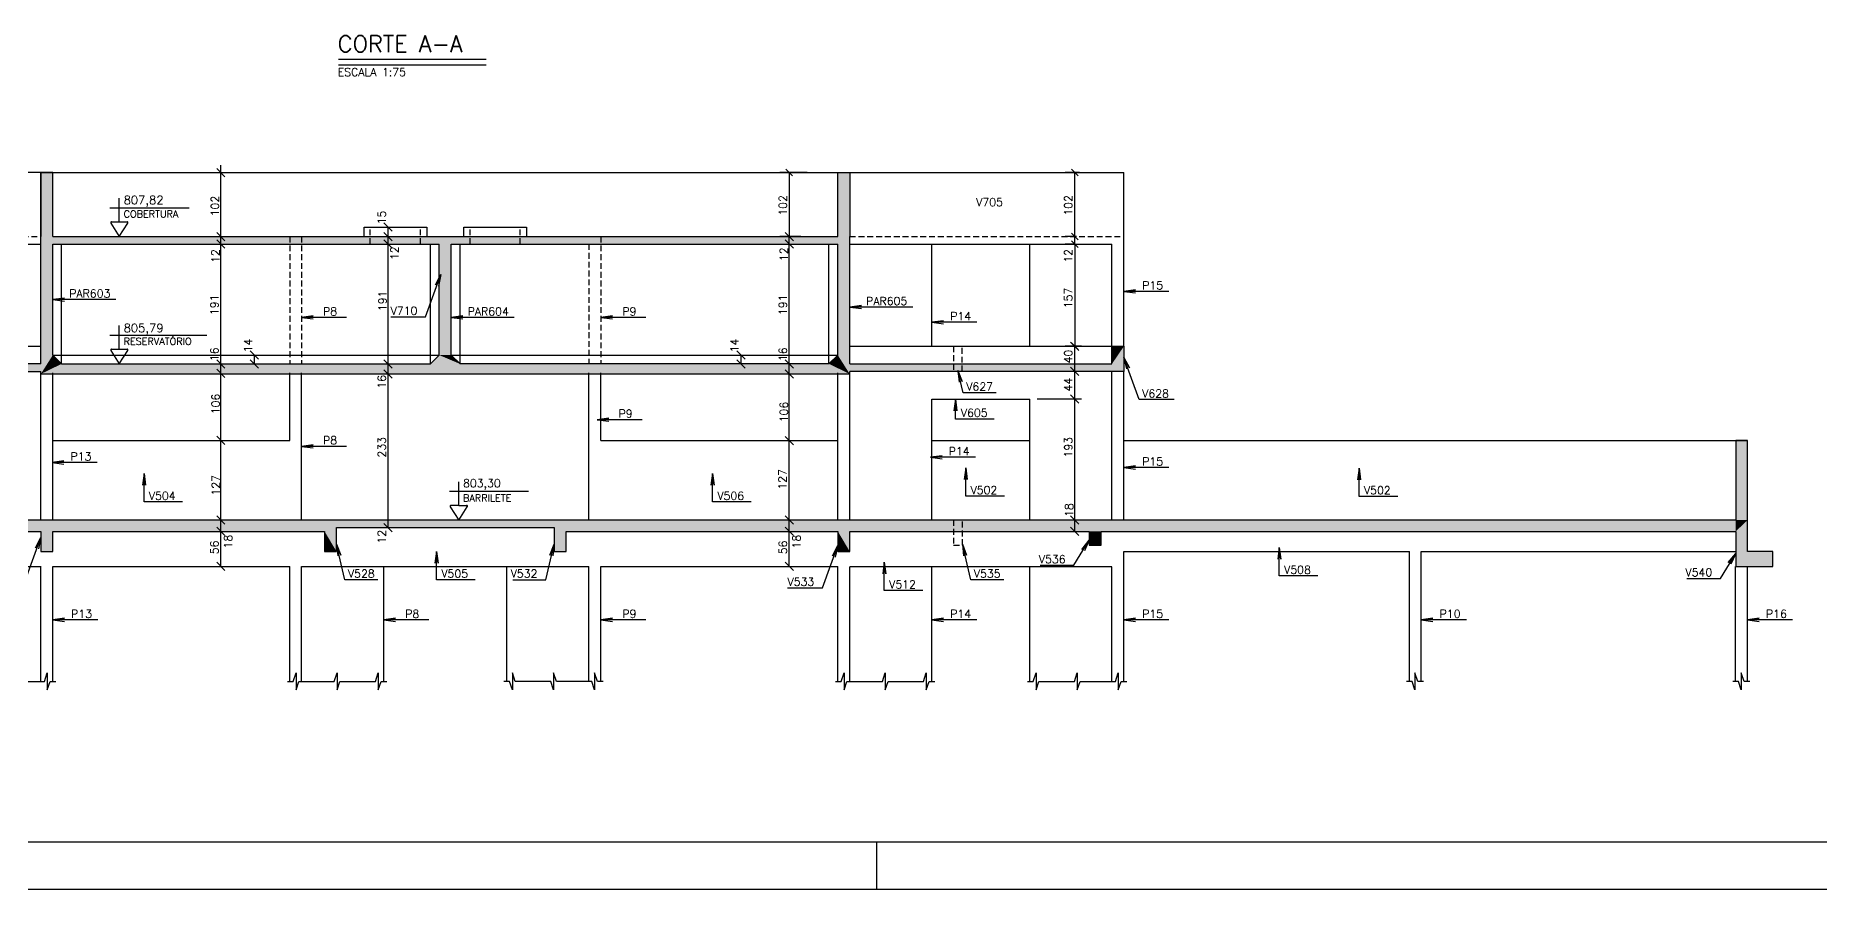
# Model space of a CAD drawing. Extents: x 26617 to 34507, y 0 to 4455.
# Drawn here: x 28442 to 31284, y 0 to 1361 of the extents above; entities that cross this region are included whole.
import ezdxf

# ---------------------------------------------------------------- set-up
doc = ezdxf.new("R2010")
doc.units = 0
doc.header["$LTSCALE"] = 75
doc.header["$MEASUREMENT"] = 0
doc.linetypes.add('HIDDEN2', pattern=[0.1875, 0.125, -0.0625])
doc.layers.get('0').update_dxf_attribs({"color": 3, "linetype": 'CONTINUOUS'})
for name, color, linetype in [('1', 2, 'CONTINUOUS'), ('210', 2, 'HIDDEN2'), ('212', 3, 'CONTINUOUS'), ('216', 3, 'CONTINUOUS'), ('220', 5, 'CONTINUOUS'), ('221', 1, 'CONTINUOUS'), ('222', 6, 'CONTINUOUS'), ('230', 3, 'CONTINUOUS'), ('231', 1, 'CONTINUOUS'), ('238', 2, 'CONTINUOUS'), ('249', 1, 'CONTINUOUS'), ('250', 1, 'CONTINUOUS'), ('253', 253, 'CONTINUOUS')]:
    doc.layers.add(name, color=color, linetype=linetype)
doc.styles.get("Standard").update_dxf_attribs({"font": 'ROMANS.SHX'})

# ---------------------------------------------------------------- blocks, each defined once
blk = doc.blocks.new('LINCOR', base_point=(251883.516096, 24734.710255))
blk.add_lwpolyline([(251883.516096, 24734.710255), (251883.84943, 24734.710255), (251884.016096, 24735.210255), (251884.016096, 24734.210255), (251884.182763, 24734.710255), (251884.516096, 24734.710255)])

msp = doc.modelspace()

# ---------------------------------------------------------------- linework, layer by layer
for p, q in [((29782.2, 0), (29782.2, 75)), ((29782.2, 0), (29782.2, 75)), ((34507.2, 0), (26617.2, 0))]:
    msp.add_line(p, q)
at = {"layer": '1'}
for p, q in [((28450.1, 1142.6), (28013.1, 1142.6)), ((28450.1, 1142.6), (29739.1, 1142.6)), ((29739.1, 1142.6), (30176.1, 1142.6)), ((30176.1, 865.6), (30176.1, 1142.6)), ((28032.1, 1028.6), (28450.1, 1028.6)), ((29739.1, 1028.6), (30157.1, 1028.6)), ((29870.1, 865.6), (29870.1, 1028.6)), ((30026.1, 865.6), (30026.1, 1028.6)), ((30157.1, 865.6), (30157.1, 1028.6)), ((28032.1, 865.6), (28450.1, 865.6)), ((29739.1, 865.6), (30157.1, 865.6)), ((29739.1, 588.6), (29739.1, 825.6)), ((30157.1, 588.6), (30157.1, 825.6)), ((30176.1, 588.6), (30176.1, 825.6)), ((28450.1, 588.6), (28450.1, 821.6)), ((28469.1, 588.6), (28469.1, 823.6)), ((28846.7, 715.6), (28846.6, 823.6)), ((28865.6, 588.6), (28865.6, 823.6)), ((29323.6, 588.6), (29323.6, 823.6)), ((29342.7, 715.6), (29342.6, 823.6)), ((29720.1, 588.6), (29720.1, 823.6)), ((29870.1, 588.6), (29870.1, 781.6)), ((29870.1, 781.6), (30026.1, 781.6)), ((30026.1, 588.6), (30026.1, 781.6)), ((28469.2, 715.6), (28846.7, 715.6)), ((29342.7, 715.6), (29720.2, 715.6)), ((29870.2, 715.6), (30026.2, 715.6)), ((30176.2, 715.6), (31151.2, 715.6)), ((28032.1, 514.6), (28450.2, 514.6)), ((28450.1, 331.5), (28450.1, 515.4)), ((28469.1, 331.5), (28469.1, 514.6)), ((28469.2, 514.6), (28846.7, 514.6)), ((28846.6, 331.5), (28846.6, 514.6)), ((28865.6, 331.5), (28865.6, 514.6)), ((28865.7, 514.6), (28905.7, 514.6)), ((28902, 514.6), (29323.6, 514.6)), ((28996.6, 331.5), (28996.6, 514.6)), ((29192.6, 331.5), (29192.6, 514.6)), ((29323.6, 331.5), (29323.6, 514.6)), ((29342.6, 331.5), (29342.6, 514.6)), ((29342.7, 514.6), (29720.2, 514.6)), ((29720.1, 331.5), (29720.1, 514.6)), ((29739.1, 331.5), (29739.1, 514.2)), ((29739.2, 514.6), (30157.1, 514.6)), ((29870.1, 331.5), (29870.1, 514.6)), ((30026.1, 331.5), (30026.1, 514.6)), ((30157.1, 331.5), (30157.1, 514.2)), ((30176.1, 331.5), (30176.1, 538.6)), ((30176.2, 538.6), (30631.1, 538.6)), ((30631.1, 331.5), (30631.1, 538.6)), ((30650.1, 331.5), (30650.1, 538.6)), ((30650.1, 538.6), (31151.1, 538.6)), ((31151.1, 331.5), (31151.1, 514.6)), ((31170.1, 331.5), (31170.1, 514.6))]:
    msp.add_line(p, q, dxfattribs=at)
for points in [[(28965.1, 1040.6), (28965.1, 1055.6), (29065.1, 1055.6), (29065.1, 1040.6)], [(29124.1, 1040.6), (29124.1, 1055.6), (29224.1, 1055.6), (29224.1, 1040.6)], [(31151.2, 715.6), (31151.2, 715.6), (31170.2, 715.6), (31170.2, 715.6)]]:
    msp.add_lwpolyline(points, dxfattribs=at)
at = {"layer": '210'}
for p, q in [((28975.1, 1028.6), (28975.1, 1055.6)), ((29055.1, 1028.6), (29055.1, 1055.6)), ((29134.1, 1028.6), (29134.1, 1055.6)), ((29214.1, 1028.6), (29214.1, 1055.6)), ((28013.1, 1040.6), (28450.1, 1040.6)), ((28469.1, 1040.6), (28469.1, 1040.6)), ((28846.6, 1040.6), (28846.6, 837.6)), ((28865.6, 1040.6), (28865.6, 837.6)), ((29323.6, 1028.6), (29323.6, 837.6)), ((29342.6, 1040.6), (29342.6, 837.6)), ((29739.1, 1040.6), (30176.1, 1040.6)), ((29904.6, 865.6), (29904.6, 825.6)), ((29918.6, 825.6), (29918.6, 865.6)), ((29904.7, 588.6), (29904.7, 548.6)), ((29918.7, 548.6), (29918.7, 588.6)), ((29904.7, 548.6), (29918.7, 548.6))]:
    msp.add_line(p, q, dxfattribs=at)
at = {"layer": '216'}
for p, q in [((28743.5, 1136), (28730.3, 1149.3)), ((29637.6, 1147.9), (29648.2, 1137.3)), ((30103, 1137.3), (30092.4, 1147.9)), ((29010.1, 1049), (28996.9, 1062.3)), ((28743.5, 1034), (28730.3, 1047.3)), ((28743.5, 1022), (28730.3, 1035.3)), ((29010.1, 1034), (28996.9, 1047.3)), ((29010.1, 1022), (28996.9, 1035.3)), ((29649.5, 1034), (29636.3, 1047.3)), ((29649.5, 1022), (29636.3, 1035.3)), ((29637.6, 1045.9), (29648.2, 1035.3)), ((30103, 1035.3), (30092.4, 1045.9)), ((30103, 1035.3), (30092.4, 1045.9)), ((30092.4, 1033.9), (30103, 1023.3)), ((30103, 1023.3), (30092.4, 1033.9)), ((28797, 845), (28783.7, 858.3)), ((29572.5, 845), (29559.2, 858.3)), ((30104.3, 859), (30091.1, 872.3)), ((30092.4, 870.9), (30103, 860.3)), ((28743.5, 831), (28730.3, 844.3)), ((28743.5, 816), (28730.3, 829.3)), ((28797, 831), (28783.7, 844.3)), ((29010.1, 831), (28996.9, 844.3)), ((29010.1, 815), (28996.9, 828.3)), ((29572.5, 831), (29559.2, 844.3)), ((29649.5, 831), (29636.3, 844.3)), ((29649.5, 815), (29636.3, 828.3)), ((30104.3, 819), (30091.1, 832.3)), ((30104.3, 775), (30091.1, 788.3)), ((28743.5, 709), (28730.3, 722.3)), ((29649.5, 708.5), (29636.3, 721.7)), ((28743.5, 582), (28730.3, 595.3)), ((28743.5, 564), (28730.3, 577.3)), ((29010.1, 570), (28996.9, 583.3)), ((29649.5, 582), (29636.3, 595.3)), ((29649.5, 564), (29636.3, 577.3)), ((30104.3, 582), (30091.1, 595.3)), ((30104.3, 564), (30091.1, 577.3)), ((28743.5, 508), (28730.3, 521.3)), ((29649.5, 508), (29636.3, 521.3))]:
    msp.add_line(p, q, dxfattribs=at)
at = {"layer": '220'}
for p, q in [((29720.1, 1040.6), (29720.1, 1142.6)), ((29720.1, 1142.6), (29739.1, 1142.6)), ((29739.1, 1142.6), (29739.1, 1040.6)), ((28450.1, 837.6), (28450.1, 1040.6)), ((28469.1, 1040.6), (29720.1, 1040.6)), ((28469.1, 851.6), (28469.1, 1028.6)), ((28469.1, 1028.6), (29085.1, 1028.6)), ((29085.1, 851.6), (29085.1, 1028.6)), ((29104.1, 851.6), (29104.1, 1028.6)), ((29104.1, 1028.6), (29720.1, 1028.6)), ((29720.1, 851.6), (29720.1, 1028.6)), ((29739.1, 837.6), (29739.1, 1040.6)), ((28450.1, 821.6), (28450.1, 825.6)), ((28469.1, 851.6), (28483.1, 837.6)), ((28483.1, 837.6), (29071.1, 837.6)), ((29085.1, 851.6), (29071.1, 837.6)), ((29104.1, 851.6), (29118.1, 837.6)), ((29706.1, 837.6), (29118.1, 837.6)), ((29720.1, 851.6), (29706.1, 837.6)), ((29739.1, 821.6), (29739.1, 825.6)), ((28450.1, 821.6), (29739.1, 821.6))]:
    msp.add_line(p, q, dxfattribs=at)
for points in [[(28469.1, 1040.6), (28469.1, 1142.6), (28450.1, 1142.6), (28450.1, 1040.6)], [(28450.1, 837.6), (28032.1, 837.6), (28032.1, 865.6), (28013.1, 865.6), (28013.1, 825.6), (28450.1, 825.6)], [(29739.1, 837.6), (30157.1, 837.6), (30157.1, 865.6), (30176.1, 865.6), (30176.1, 825.6), (29739.1, 825.6)], [(28068.7, 570.6), (28450.2, 570.6), (28450.2, 538.6), (28469.2, 538.6), (28469.2, 570.6), (28902.2, 570.6), (28902.2, 538.6), (28921.2, 538.6), (28921.2, 576.6), (29268.2, 576.6), (29268.2, 538.6), (29287.2, 538.6), (29287.2, 570.6), (29720.2, 570.6), (29720.2, 538.6), (29739.2, 538.6), (29739.2, 570.6), (30120.7, 570.6), (30120.7, 548.6), (30139.7, 548.6), (30139.7, 570.6), (31151.2, 570.6), (31151.2, 514.6), (31170.2, 514.6), (31170.2, 514.6), (31210.2, 514.6), (31210.2, 538.6), (31170.2, 538.6), (31170.2, 715.6), (31151.2, 715.6), (31151.2, 588.6)], [(31151.2, 588.6), (27038.2, 588.6)]]:
    msp.add_lwpolyline(points, dxfattribs=at)
at = {"layer": '221'}
for p, q in [((28924.5, 1314.4), (29159.5, 1314.4)), ((28483.1, 837.6), (28483.1, 1028.6)), ((29071.1, 837.6), (29071.1, 1028.6)), ((29118.1, 837.6), (29118.1, 1028.6)), ((29706.1, 837.6), (29706.1, 1028.6)), ((28469.1, 851.6), (29085.1, 851.6)), ((29104.1, 851.6), (29720.1, 851.6))]:
    msp.add_line(p, q, dxfattribs=at)
for points in [[(28315.7, 331.5), (28324.7, 331.5), (28329.2, 345), (28329.2, 318), (28333.7, 331.5), (28381.2, 331.5), (28390.2, 331.5), (28394.7, 345), (28394.7, 318), (28399.2, 331.5), (28408.2, 331.5), (28455.7, 331.5), (28460.2, 345), (28460.2, 318), (28464.7, 331.5), (28473.7, 331.5)], [(28843.2, 331.5), (28852.2, 331.5), (28856.7, 345), (28856.7, 318), (28861.2, 331.5), (28908.7, 331.5), (28917.7, 331.5), (28922.2, 345), (28922.2, 318), (28926.7, 331.5), (28935.7, 331.5), (28983.2, 331.5), (28987.7, 345), (28987.7, 318), (28992.2, 331.5), (29001.2, 331.5)], [(29346, 331.5), (29337.1, 331.5), (29332.6, 345), (29332.6, 318), (29328.1, 331.5), (29280.5, 331.5), (29271.6, 331.5), (29267.1, 345), (29267.1, 318), (29262.6, 331.5), (29253.6, 331.5), (29206.1, 331.5), (29201.6, 345), (29201.6, 318), (29197.1, 331.5), (29188.1, 331.5)], [(29716.7, 331.5), (29725.7, 331.5), (29730.2, 345), (29730.2, 318), (29734.7, 331.5), (29782.2, 331.5), (29791.2, 331.5), (29795.7, 345), (29795.7, 318), (29800.2, 331.5), (29809.2, 331.5), (29856.7, 331.5), (29861.2, 345), (29861.2, 318), (29865.7, 331.5), (29874.7, 331.5)], [(30022.7, 331.5), (30031.7, 331.5), (30036.2, 345), (30036.2, 318), (30040.7, 331.5), (30088.2, 331.5), (30097.2, 331.5), (30101.7, 345), (30101.7, 318), (30106.2, 331.5), (30115.2, 331.5), (30162.7, 331.5), (30167.2, 345), (30167.2, 318), (30171.7, 331.5), (30180.7, 331.5)]]:
    msp.add_lwpolyline(points, dxfattribs=at)
at = {"layer": '222'}
for p, q in [((28924.5, 1323.4), (29159.5, 1323.4)), ((34432.2, 75), (26804.7, 75))]:
    msp.add_line(p, q, dxfattribs=at)
at = {"layer": '230'}
for p, q in [((28450.1, 1040.6), (28450.1, 1142.6)), ((29739.1, 1142.6), (29739.1, 1040.6))]:
    msp.add_line(p, q, dxfattribs=at)
at = {"layer": '231'}
for p, q in [((28560.1, 1086.6), (28686.4, 1086.6)), ((28575.1, 1064.1), (28575.1, 1101.6)), ((28561.5, 1062), (28575.1, 1040.6)), ((28562.7, 1064.1), (28575.1, 1064.1)), ((28575.1, 1064.1), (28587.5, 1064.1)), ((28575.1, 1040.6), (28588.7, 1062)), ((28560.1, 883.6), (28714.8, 883.6)), ((28575.1, 861.1), (28575.1, 898.6)), ((28561.5, 859), (28575.1, 837.6)), ((28562.7, 861.1), (28575.1, 861.1)), ((28575.1, 861.1), (28587.5, 861.1)), ((28575.1, 837.6), (28588.7, 859)), ((29101.1, 634.6), (29227.1, 634.6)), ((29116.1, 612.1), (29116.1, 649.6)), ((29102.6, 610), (29116.1, 588.6)), ((29116.1, 612.1), (29103.7, 612.1)), ((29116.1, 588.6), (29129.7, 610)), ((29116.2, 612.1), (29128.6, 612.1))]:
    msp.add_line(p, q, dxfattribs=at)
for centre, start, end in [((28562.7, 1062.7), 90, 212.377), ((28587.5, 1062.7), 327.6277, 90), ((28562.7, 859.7), 90, 212.377), ((28587.5, 859.7), 327.6277, 90), ((29103.7, 610.7), 90, 212.377), ((29128.6, 610.7), 327.6277, 90)]:
    msp.add_arc(centre, 1.36, start, end, dxfattribs=at)
at = {"layer": '249'}
for points in [[(29007.6, 912.6), (29063.3, 912.6), (29087.6, 980), (29079, 963.4), (29087.6, 980), (29083.6, 961.7)], [(28569.6, 940.1), (28469.1, 940.1), (28487.7, 942.6), (28469.1, 940.1), (28487.7, 937.7)], [(30247.9, 953.1), (30176.1, 953.1), (30194.7, 955.6), (30176.1, 953.1), (30194.7, 950.7)], [(28937.4, 911.6), (28865.6, 911.6), (28884.2, 914.1), (28865.6, 911.6), (28884.2, 909.2)], [(29204.6, 911.6), (29104.1, 911.6), (29122.7, 914.1), (29104.1, 911.6), (29122.7, 909.2)], [(29414.4, 911.6), (29342.6, 911.6), (29361.2, 914.1), (29342.6, 911.6), (29361.2, 909.2)], [(29839.6, 928.1), (29739.1, 928.1), (29757.7, 930.6), (29739.1, 928.1), (29757.7, 925.7)], [(29941.9, 904), (29870.1, 904), (29888.7, 906.4), (29870.1, 904), (29888.7, 901.5)], [(29972.7, 791.7), (29920.2, 791.7), (29911.7, 827), (29918.4, 809.5), (29911.7, 827), (29913.6, 808.4)], [(30256.2, 780.6), (30200.5, 780.6), (30176.1, 848), (30184.8, 831.4), (30176.1, 848), (30180.2, 829.7)], [(29969.2, 749.3), (29907.6, 749.3), (29907.6, 781.6), (29910.1, 763), (29907.6, 781.6), (29905.2, 763)], [(29408.5, 748.6), (29336.7, 748.6), (29355.3, 751.1), (29336.7, 748.6), (29355.3, 746.2)], [(28539.9, 680.4), (28468.2, 680.4), (28486.7, 682.9), (28468.2, 680.4), (28486.7, 678)], [(28937.4, 706.1), (28865.6, 706.1), (28884.2, 708.6), (28865.6, 706.1), (28884.2, 703.7)], [(29939.6, 688.7), (29867.8, 688.7), (29886.4, 691.2), (29867.8, 688.7), (29886.4, 686.3)], [(28676, 617.7), (28614.5, 617.7), (28614.5, 662.7), (28616.9, 644.1), (28614.5, 662.7), (28612, 644.1)], [(29582, 617.7), (29520.4, 617.7), (29520.4, 662.7), (29522.9, 644.1), (29520.4, 662.7), (29518, 644.1)], [(29985.6, 626.8), (29924.1, 626.8), (29924.1, 671.8), (29926.5, 653.2), (29924.1, 671.8), (29921.6, 653.2)], [(30247.9, 672.4), (30176.1, 672.4), (30194.7, 674.9), (30176.1, 672.4), (30194.7, 670)], [(30612.5, 626.4), (30550.9, 626.4), (30550.9, 671.4), (30553.4, 652.8), (30550.9, 671.4), (30548.5, 652.8)], [(28370.1, 493.6), (28425.8, 493.6), (28450.2, 561), (28441.5, 544.4), (28450.2, 561), (28446.2, 542.7)], [(28987.2, 493.6), (28934.7, 493.6), (28921.2, 550), (28927.9, 532.5), (28921.2, 550), (28923.1, 531.4)], [(29202.1, 493.6), (29254.6, 493.6), (29268.2, 550), (29261.4, 532.5), (29268.2, 550), (29266.2, 531.4)], [(29640.1, 480.6), (29695.8, 480.6), (29720.2, 548), (29711.5, 531.4), (29720.2, 548), (29716.2, 529.7)], [(29984.7, 493.6), (29932.2, 493.6), (29918.7, 550), (29925.4, 532.5), (29918.7, 550), (29920.6, 531.4)], [(30042.9, 516.6), (30096.3, 516.6), (30120.7, 556.5), (30108.9, 541.9), (30120.7, 556.5), (30113.1, 539.4)], [(30485.3, 499.7), (30423.7, 499.7), (30423.7, 544.7), (30426.2, 526.1), (30423.7, 544.7), (30421.3, 526.1)], [(29142.1, 493.6), (29080.5, 493.6), (29080.5, 538.6), (29083, 520), (29080.5, 538.6), (29078.1, 520)], [(29855.7, 476.5), (29794.2, 476.5), (29794.2, 521.5), (29796.6, 502.9), (29794.2, 521.5), (29791.8, 502.9)], [(31073.4, 495.6), (31126.8, 495.6), (31151.2, 535.5), (31139.4, 520.9), (31151.2, 535.5), (31143.6, 518.4)], [(28540.9, 429.6), (28469.1, 429.6), (28487.7, 432), (28469.1, 429.6), (28487.7, 427.1)], [(29068.4, 429.6), (28996.6, 429.6), (29015.2, 432), (28996.6, 429.6), (29015.2, 427.1)], [(29414.4, 429.6), (29342.6, 429.6), (29361.2, 432), (29342.6, 429.6), (29361.2, 427.1)], [(29941.9, 429.6), (29870.1, 429.6), (29888.7, 432), (29870.1, 429.6), (29888.7, 427.1)], [(30247.9, 429.6), (30176.1, 429.6), (30194.7, 432), (30176.1, 429.6), (30194.7, 427.1)], [(30721.9, 429.6), (30650.1, 429.6), (30668.7, 432), (30650.1, 429.6), (30668.7, 427.1)], [(31241.9, 429.6), (31170.1, 429.6), (31188.7, 432), (31170.1, 429.6), (31188.7, 427.1)]]:
    msp.add_lwpolyline(points, dxfattribs=at)
at = {"layer": '250'}
for p, q in [((28736.9, 1142.6), (28736.9, 1154.6)), ((28736.9, 837.6), (28736.9, 1147.5)), ((29671.4, 1142.6), (29627.9, 1142.6)), ((29642.9, 1142.6), (29642.9, 1040.6)), ((30105.5, 1142.6), (30082.7, 1142.6)), ((30097.7, 1040.6), (30097.7, 1142.6)), ((29003.5, 1040.6), (29003.5, 1055.6)), ((28736.9, 1028.6), (28736.9, 1040.6)), ((29003.5, 1028.6), (29003.5, 1040.6)), ((29003.5, 997.6), (29003.5, 1028.6)), ((29661.4, 1040.6), (29627.9, 1040.6)), ((29642.9, 1028.6), (29642.9, 1040.6)), ((29642.9, 837.6), (29642.9, 1028.6)), ((30089.2, 1040.6), (30082.7, 1040.6)), ((30100.6, 1040.6), (30082.7, 1040.6)), ((30096.4, 1028.6), (30082.7, 1028.6)), ((30092, 1028.6), (30082.7, 1028.6)), ((30097.7, 1028.6), (30097.7, 1040.6)), ((30097.7, 1028.6), (30097.7, 865.6)), ((29003.5, 837.6), (29003.5, 1000.2)), ((30108.6, 865.6), (30082.7, 865.6)), ((30097.7, 825.6), (30097.7, 865.6)), ((28736.9, 823.6), (28736.9, 837.6)), ((28790.4, 837.6), (28790.4, 851.6)), ((29003.5, 823.6), (29003.5, 837.6)), ((29565.9, 837.6), (29565.9, 851.6)), ((29642.9, 823.6), (29642.9, 837.6)), ((30097.7, 588.6), (30097.7, 825.6)), ((28736.9, 715.6), (28736.9, 823.6)), ((29003.5, 588.6), (29003.5, 823.6)), ((29642.9, 715.1), (29642.9, 823.6)), ((30108.6, 781.6), (30038.1, 781.6)), ((28736.9, 588.6), (28736.9, 715.6)), ((29642.9, 588.6), (29642.9, 715.1)), ((28736.9, 570.6), (28736.9, 588.6)), ((28736.9, 514.6), (28736.9, 570.6)), ((29003.5, 576.6), (29003.5, 588.6)), ((29642.9, 570.6), (29642.9, 588.6)), ((29642.9, 514.6), (29642.9, 570.6)), ((30097.7, 570.6), (30097.7, 588.6))]:
    msp.add_line(p, q, dxfattribs=at)
at = {"layer": '253'}
msp.add_line((28483.1, 837.6), (29071.1, 837.6), dxfattribs=at)
for points in [[(28450.1, 1040.6), (28450.1, 1142.6), (28469.1, 1142.6)], [(28450.1, 1040.6), (28469.1, 1142.6), (28469.1, 1040.6)], [(29720.1, 1040.6), (29720.1, 1142.6), (29739.1, 1142.6)], [(29720.1, 1040.6), (29739.1, 1142.6), (29739.1, 1040.6)], [(28450.1, 837.6), (28450.1, 821.6), (28450.1, 1040.6)], [(28450.1, 821.6), (28469.1, 1028.6), (28450.1, 1040.6)], [(28450.1, 1040.6), (28469.1, 1028.6), (28736.9, 1040.6)], [(28450.1, 1040.6), (28469.1, 1040.6), (28450.1, 1040.6)], [(28450.1, 821.6), (28469.1, 851.6), (28469.1, 1028.6)], [(28469.1, 1028.6), (28736.9, 1028.6), (28736.9, 1040.6)], [(28736.9, 1040.6), (28736.9, 1028.6), (29642.9, 1040.6)], [(28736.9, 1028.6), (29085.1, 1028.6), (29642.9, 1040.6)], [(29642.9, 1040.6), (29085.1, 1028.6), (29104.1, 1028.6)], [(29104.1, 1028.6), (29085.1, 1028.6), (29104.1, 851.6)], [(29085.1, 1028.6), (29085.1, 851.6), (29104.1, 851.6)], [(29642.9, 1028.6), (29642.9, 1040.6), (29104.1, 1028.6)], [(29642.9, 1040.6), (29642.9, 1028.6), (29739.1, 1040.6)], [(29642.9, 1028.6), (29720.1, 1028.6), (29739.1, 1040.6)], [(29739.1, 1040.6), (29720.1, 1028.6), (29739.1, 821.6)], [(29720.1, 1040.6), (29739.1, 1040.6), (29720.1, 1040.6)], [(29720.1, 1028.6), (29720.1, 851.6), (29739.1, 821.6)], [(29739.1, 837.6), (29739.1, 1040.6), (29739.1, 821.6)], [(30176.1, 825.6), (30176.1, 865.6), (30157.1, 837.6)], [(30157.1, 837.6), (30176.1, 865.6), (30157.1, 865.6)], [(28013.1, 825.6), (28450.1, 825.6), (28032.1, 837.6)], [(28032.1, 837.6), (28450.1, 825.6), (28450.1, 837.6)], [(28450.1, 821.6), (28483.1, 837.6), (28469.1, 851.6)], [(28450.1, 825.6), (28450.1, 821.6), (28450.1, 837.6)], [(28450.1, 821.6), (28736.9, 821.6), (28483.1, 837.6)], [(28483.1, 837.6), (28736.9, 821.6), (28736.9, 837.6)], [(29071.1, 837.6), (28736.9, 837.6), (29642.9, 821.6)], [(29642.9, 821.6), (28736.9, 837.6), (28736.9, 821.6)], [(29085.1, 851.6), (29071.1, 837.6), (29118.1, 837.6)], [(29118.1, 837.6), (29071.1, 837.6), (29642.9, 821.6)], [(29104.1, 851.6), (29085.1, 851.6), (29118.1, 837.6)], [(29642.9, 821.6), (29642.9, 837.6), (29118.1, 837.6)], [(29706.1, 837.6), (29642.9, 837.6), (29739.1, 821.6)], [(29642.9, 837.6), (29642.9, 821.6), (29739.1, 821.6)], [(29720.1, 851.6), (29706.1, 837.6), (29739.1, 821.6)], [(29739.1, 821.6), (29739.1, 825.6), (29739.1, 837.6)], [(29739.1, 825.6), (30176.1, 825.6), (29739.1, 837.6)], [(29739.1, 837.6), (30176.1, 825.6), (30157.1, 837.6)], [(31151.2, 588.6), (31151.2, 715.6), (31170.2, 715.6)], [(31151.2, 588.6), (31170.2, 715.6), (31170.2, 588.6)], [(28450.2, 588.6), (27038.2, 588.6), (28049.7, 570.6)], [(28049.7, 570.6), (28068.7, 570.6), (28450.2, 588.6)], [(28068.7, 570.6), (28450.2, 570.6), (28450.2, 588.6)], [(29739.2, 588.6), (28450.2, 588.6), (28469.2, 570.6)], [(28450.2, 588.6), (28450.2, 538.6), (28469.2, 538.6)], [(28450.2, 588.6), (28469.2, 538.6), (28469.2, 570.6)], [(29739.2, 588.6), (28469.2, 570.6), (28921.2, 576.6)], [(28902.2, 570.6), (28921.2, 576.6), (28469.2, 570.6)], [(28902.2, 570.6), (28921.2, 538.6), (28921.2, 576.6)], [(28902.2, 570.6), (28902.2, 538.6), (28921.2, 538.6)], [(29739.2, 588.6), (28921.2, 576.6), (29268.2, 576.6)], [(29739.2, 588.6), (29268.2, 576.6), (29287.2, 570.6)], [(29268.2, 576.6), (29268.2, 538.6), (29287.2, 538.6)], [(29268.2, 576.6), (29287.2, 538.6), (29287.2, 570.6)], [(29739.2, 588.6), (29287.2, 570.6), (29720.2, 570.6)], [(29739.2, 588.6), (29720.2, 570.6), (29739.2, 538.6)], [(29739.2, 538.6), (29720.2, 570.6), (29720.2, 538.6)], [(29739.2, 588.6), (31151.2, 588.6), (29739.2, 570.6)], [(31151.2, 588.6), (30120.7, 570.6), (29739.2, 570.6)], [(30139.7, 570.6), (30120.7, 570.6), (31151.2, 588.6)], [(30139.7, 570.6), (30139.7, 548.6), (30120.7, 548.6)], [(30139.7, 570.6), (30120.7, 548.6), (30120.7, 570.6)], [(30139.7, 570.6), (31151.2, 588.6), (31151.2, 588.6)], [(30139.7, 570.6), (31151.2, 588.6), (31151.2, 570.6)], [(31170.2, 538.6), (31151.2, 514.6), (31170.2, 588.6)], [(31151.2, 514.6), (31151.2, 570.6), (31170.2, 588.6)], [(31170.2, 588.6), (31151.2, 570.6), (31151.2, 588.6)], [(31151.2, 588.6), (31170.2, 588.6), (31151.2, 588.6)], [(31210.2, 514.6), (31151.2, 514.6), (31170.2, 538.6)], [(31210.2, 538.6), (31210.2, 514.6), (31170.2, 538.6)]]:
    msp.add_solid(points, dxfattribs=at)

# ---------------------------------------------------------------- block references
at = {"layer": '221', "xscale": -26.955286, "yscale": 26.955286}
for p in [(30653.5, 331.5), (31173.5, 331.5)]:
    msp.add_blockref('LINCOR', p, dxfattribs=at)

# ---------------------------------------------------------------- texts
for s, height, p in [('807,82', 13.5, (28581.9, 1092)), ('805,79', 13.5, (28581.9, 888)), ('803,30', 12.75, (29122.9, 641))]:
    msp.add_text(s, height=height).set_placement(p)
at = {"layer": '212'}
for s, p in [('ESCALA 1:75', (28923.2, 1296.4)), ('V705', (29940.7, 1089)), ('P15', (30205.3, 956.4)), ('PAR603', (28495.3, 943.4)), ('PAR605', (29765.3, 931.4)), ('P8', (28899.8, 914.9)), ('V710', (29007.5, 915.9)), ('PAR604', (29130.3, 914.9)), ('P9', (29376.8, 914.9)), ('P14', (29899.3, 907.2)), ('V627', (29924.9, 795)), ('V628', (30205.3, 783.9)), ('P9', (29370.8, 751.9)), ('V605', (29916.3, 753.2)), ('P8', (28899.8, 709.4)), ('P13', (28497.3, 683.7)), ('P14', (29896.9, 691.9)), ('P15', (30205.3, 675.6)), ('V504', (28622.2, 620.9)), ('V506', (29528.2, 620.9)), ('V502', (29931.8, 630)), ('V502', (30558.7, 629.7)), ('V536', (30040.6, 519.9)), ('V508', (30431.5, 503)), ('V528', (28939.5, 496.9)), ('V505', (29088.3, 496.9)), ('V532', (29198.8, 496.9)), ('V533', (29640.1, 483.9)), ('V512', (29802, 479.7)), ('V535', (29937, 496.9)), ('V540', (31071.1, 498.9)), ('P13', (28498.3, 432.8)), ('P8', (29030.8, 432.8)), ('P9', (29376.8, 432.8)), ('P14', (29899.3, 432.8)), ('P15', (30205.3, 432.8)), ('P10', (30679.3, 432.8)), ('P16', (31199.3, 432.8))]:
    msp.add_text(s, height=12.75, dxfattribs=at).set_placement(p)
at = {"layer": '216'}
for s, p in [('102', (28733.9, 1072.7)), ('102', (29639.1, 1073.8)), ('102', (30093.9, 1073.8)), ('15', (28999.7, 1059.9)), ('12', (28734.8, 998.5)), ('12', (29020.1, 1003.1)), ('12', (29640.6, 1001.4)), ('12', (30093.9, 998.9)), ('191', (28733.1, 915.3)), ('191', (29001.1, 921.6)), ('191', (29639.1, 915.3)), ('157', (30093.9, 926.3)), ('16', (28733.1, 841.9)), ('14', (28786.6, 855.9)), ('14', (29562, 855.9)), ('16', (29639.1, 841.9)), ('40', (30093.9, 838.3)), ('16', (28999.7, 798.1)), ('44', (30093.9, 793.6)), ('106', (28735, 757.3)), ('106', (29640.6, 744.4)), ('233', (28999.7, 688.3)), ('193', (30093.9, 688.3)), ('127', (28735.2, 627.7)), ('127', (29638.3, 637.1)), ('18', (30095.2, 593.6)), ('12', (28999.7, 551.1)), ('56', (28733.1, 534.1)), ('18', (28754.9, 543.3)), ('56', (29639.1, 534.1)), ('18', (29660.9, 543.3))]:
    msp.add_text(s, height=12.75, rotation=90, dxfattribs=at).set_placement(p)
at = {"layer": '222'}
msp.add_text('CORTE A-A', height=26.25, dxfattribs=at).set_placement((28923.2, 1334.6))
at = {"layer": '238'}
for s, p in [('COBERTURA', (28581.9, 1071)), ('RESERVATÓRIO', (28581.9, 868)), ('BARRILETE', (29122.9, 618))]:
    msp.add_text(s, height=11.25, dxfattribs=at).set_placement(p)

doc.saveas('drawing.dxf')
